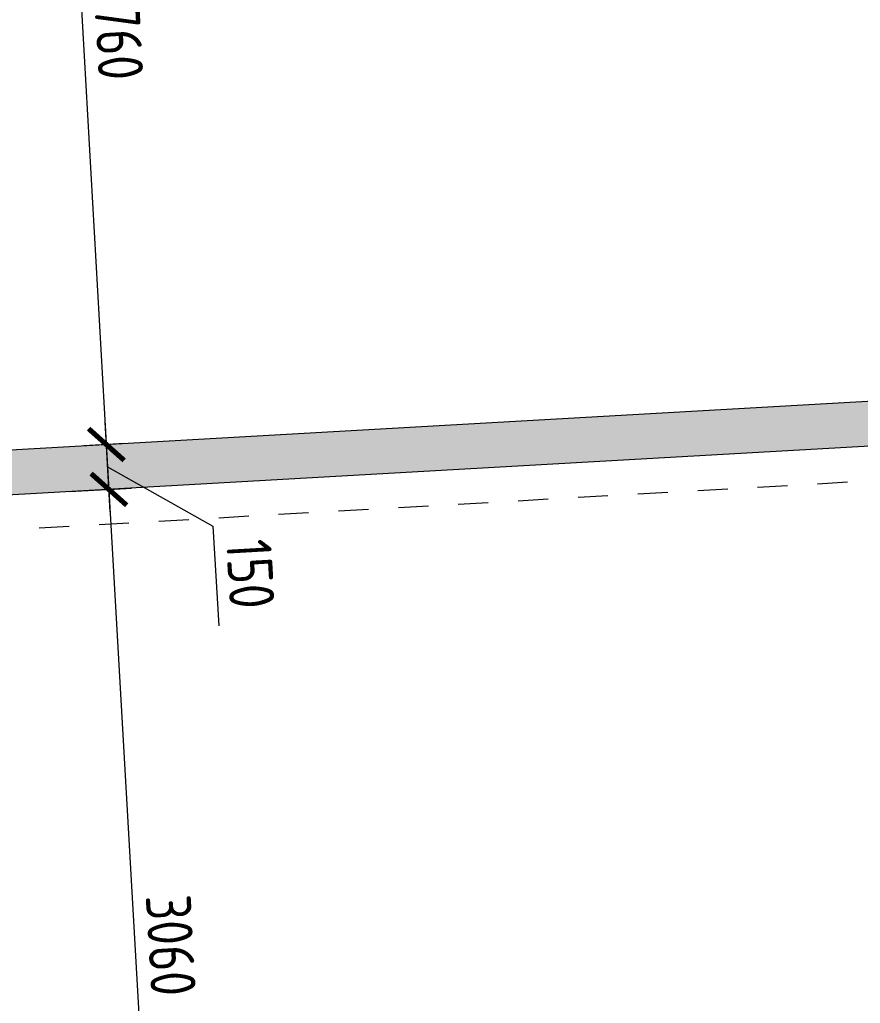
# Model space of a CAD drawing. Header units: metres. Extents: x 93803 to 107732, y 94484 to 125083.
# Drawn here: x 107719.753 to 107722.557, y 110809.029 to 110812.31 of the extents above; entities that cross this region are included whole.
import ezdxf

# ---------------------------------------------------------------- set-up
doc = ezdxf.new("R2010")
doc.units = ezdxf.units.M
doc.header["$PDMODE"] = 35
doc.header["$PDSIZE"] = 1
doc.linetypes.add('_ШПТ__20_т__2_5__Линия сетки', pattern=[25, 20, -2.5, 0, -2.5])
doc.layers.get('Defpoints').update_dxf_attribs({"color": 253})
for name, color, linetype, lineweight in [('Оси', 250, 'Continuous', 9), ('Размеры', 250, 'Continuous', 9), ('Стены', 7, 'Continuous', 18), ('Стены штриховка', 7, 'Continuous', 30)]:
    doc.layers.add(name, color=color, linetype=linetype, lineweight=lineweight)
doc.styles.add('ГОСТ 2.304', font='CS_Gost2304.shx')
doc.dimstyles.new('СПДС', dxfattribs={"dimscale": 100, "dimtxt": 2, "dimasz": 1.5, "dimexe": 1, "dimexo": 0, "dimgap": 0.5, "dimtad": 1, "dimdec": 0, "dimtxsty": 'ГОСТ 2.304', "dimblk": 'ARCHTICK', "dimcen": 2.5, "dimdle": 1, "dimadec": 0, "dimazin": 2, "dimtfac": 0.75, "dimtdec": 0, "dimtmove": 1, "dimatfit": 3, "dimfxl": 1, "dimtfill": 1, "dimtolj": 1, "dimlwd": 9, "dimlwe": 9, "dimarcsym": 1})

# ---------------------------------------------------------------- blocks, each defined once
blk = doc.blocks.new('_ArchTick')
at = {"color": 0, "linetype": 'ByBlock', "const_width": 0.15}
blk.add_lwpolyline([(-0.5, -0.5), (0.5, 0.5)], dxfattribs=at)
blk = doc.blocks.new('*D4907')
at = {"layer": 'Defpoints', "color": 0, "ltscale": 75, "transparency": 16777216}
for p in [(32866.5, 1486.1), (30106.5, 1462.6), (32866.5, 1424.3)]:
    blk.add_point(p, dxfattribs=at)
at = {"layer": 'Размеры', "color": 0, "lineweight": 9, "ltscale": 75, "transparency": 16777216}
for p, q in [((32866.5, 1486.1), (32866.5, 1349.3)), ((30106.5, 1462.6), (30106.5, 1349.3)), ((30031.5, 1424.3), (32941.5, 1424.3))]:
    blk.add_line(p, q, dxfattribs=at)
at = {"layer": 'Размеры', "color": 0, "lineweight": 9, "ltscale": 75, "transparency": 16777216, "xscale": 112.5, "yscale": 112.5, "zscale": 112.5, "rotation": 180}
blk.add_blockref('_ArchTick', (30106.5, 1424.3), dxfattribs=at)
at = {"layer": 'Размеры', "color": 0, "lineweight": 9, "ltscale": 75, "transparency": 16777216, "xscale": 112.5, "yscale": 112.5, "zscale": 112.5}
blk.add_blockref('_ArchTick', (32866.5, 1424.3), dxfattribs=at)
at = {"layer": 'Размеры', "color": 0, "lineweight": 25, "ltscale": 75, "transparency": 16777216, "insert": (31486.5, 1542.6), "char_height": 150, "attachment_point": 5, "style": 'ГОСТ 2.304'}
blk.add_mtext('\\A1;2760', dxfattribs=at)
blk = doc.blocks.new('*D4908')
at = {"layer": 'Defpoints', "color": 0, "ltscale": 75, "transparency": 16777216}
for p in [(32866.5, 1426.4), (32866.5, 1424.3), (33016.5, 1424.3)]:
    blk.add_point(p, dxfattribs=at)
at = {"layer": 'Размеры', "color": 0, "lineweight": 9, "ltscale": 75, "transparency": 16777216}
for p, q in [((32941.5, 1424.3), (33158.2, 1764)), ((33158.2, 1764), (33491.9, 1764)), ((33016.5, 1424.3), (33016.5, 1499.3)), ((33091.5, 1424.3), (32791.5, 1424.3)), ((32866.5, 1426.4), (32866.5, 1349.3))]:
    blk.add_line(p, q, dxfattribs=at)
at = {"layer": 'Размеры', "color": 0, "lineweight": 9, "ltscale": 75, "transparency": 16777216, "xscale": 112.5, "yscale": 112.5, "zscale": 112.5, "rotation": 180}
blk.add_blockref('_ArchTick', (32866.5, 1424.3), dxfattribs=at)
at = {"layer": 'Размеры', "color": 0, "lineweight": 9, "ltscale": 75, "transparency": 16777216, "xscale": 112.5, "yscale": 112.5, "zscale": 112.5}
blk.add_blockref('_ArchTick', (33016.5, 1424.3), dxfattribs=at)
at = {"layer": 'Размеры', "color": 0, "lineweight": 25, "ltscale": 75, "transparency": 16777216, "insert": (33325, 1879.6), "char_height": 150, "attachment_point": 5, "style": 'ГОСТ 2.304'}
blk.add_mtext('\\A1;150', dxfattribs=at)
blk = doc.blocks.new('*D4909')
at = {"layer": 'Defpoints', "color": 0, "ltscale": 75, "transparency": 16777216}
for p in [(36076.5, 1424.3), (33016.5, 1292.5), (36076.5, 1292.6)]:
    blk.add_point(p, dxfattribs=at)
at = {"layer": 'Размеры', "color": 0, "lineweight": 9, "ltscale": 75, "transparency": 16777216}
for p, q in [((33016.5, 1292.5), (33016.5, 1499.3)), ((36076.5, 1292.6), (36076.5, 1499.3)), ((32941.5, 1424.3), (36151.5, 1424.3))]:
    blk.add_line(p, q, dxfattribs=at)
at = {"layer": 'Размеры', "color": 0, "lineweight": 9, "ltscale": 75, "transparency": 16777216, "xscale": 112.5, "yscale": 112.5, "zscale": 112.5, "rotation": 180}
blk.add_blockref('_ArchTick', (33016.5, 1424.3), dxfattribs=at)
at = {"layer": 'Размеры', "color": 0, "lineweight": 9, "ltscale": 75, "transparency": 16777216, "xscale": 112.5, "yscale": 112.5, "zscale": 112.5}
blk.add_blockref('_ArchTick', (36076.5, 1424.3), dxfattribs=at)
at = {"layer": 'Размеры', "color": 0, "lineweight": 25, "ltscale": 75, "transparency": 16777216, "insert": (34546.5, 1544.2), "char_height": 150, "attachment_point": 5, "style": 'ГОСТ 2.304'}
blk.add_mtext('\\A1;3060', dxfattribs=at)
blk = doc.blocks.new('34433')
at = {"layer": 'Стены штриховка', "lineweight": 30}
h = blk.add_hatch(dxfattribs=at)
h.set_pattern_fill('ASHLER', color=256, scale=200, angle=270, pattern_type=2)
h.set_pattern_definition([(315, (-90143.53, 379.79), (70.71068, 70.71068), []), (315, (-90072.83, 379.79), (70.71068, 70.71068), [50, -50])])
h.paths.add_polyline_path([(42246.5, 3052), (39546.5, 3052), (39546.5, 2752), (42246.5, 2752)])
h.paths.add_polyline_path([(36226.5, 6182), (36076.5, 6182), (36076.5, -73), (36226.5, -73)])
h.paths.add_polyline_path([(33016.5, 6182), (32866.5, 6182), (32866.5, -60.5), (33016.5, -60.5)])
h.paths.add_polyline_path([(30106.5, 6182), (29956.5, 6182), (29956.5, -73), (30106.5, -73)])
h.paths.add_polyline_path([(27426.5, 6176), (27276.5, 6176), (27276.5, -73), (27426.5, -73)])
h.paths.add_polyline_path([(24246.5, 6176), (24096.5, 6176), (24096.5, -73), (24246.5, -73)])
h.paths.add_polyline_path([(21016.5, 6182), (20866.5, 6182), (20866.5, -60.5), (21016.5, -60.5)])
h.paths.add_polyline_path([(32928.9, 5315.6), (32915.1, 5424.7), (32915.1, 5719.1), (32928.9, 5610)], flags=16)
at = {"layer": 'Оси', "linetype": '_ШПТ__20_т__2_5__Линия сетки'}
blk.add_line((33131.5, -815.2), (33131.5, 12717.6), dxfattribs=at)
at = {"layer": 'Стены'}
blk.add_lwpolyline([(32866.5, 6182), (33016.5, 6182), (33016.5, -73), (32866.5, -73)], close=True, dxfattribs=at)
at = {"layer": 'Размеры', "color": 0, "lineweight": 25, "ltscale": 75}
dim = blk.add_linear_dim(base=(32866.5, 1424.3), p1=(33016.5, 1424.3), p2=(32866.5, 1426.4), dimstyle='СПДС', override={"dimscale": 75, "dimtfill": 0}, dxfattribs=at)
dim.commit()
dim.dimension.update_dxf_attribs({"geometry": '*D4908', "text_midpoint": (33195.7, 1764), "dimtype": 160})
for base, p1, p2, picture, middle in [((32866.5, 1424.3), (30106.5, 1462.6), (32866.5, 1486.1), '*D4907', (31486.5, 1542.6)), ((36076.5, 1424.3), (33016.5, 1292.5), (36076.5, 1292.6), '*D4909', (34546.5, 1544.2))]:
    dim = blk.add_linear_dim(base=base, p1=p1, p2=p2, dimstyle='СПДС', override={"dimscale": 75, "dimtfill": 0}, dxfattribs=at)
    dim.commit()
    dim.dimension.update_dxf_attribs({"geometry": picture, "text_midpoint": middle})

msp = doc.modelspace()

# ---------------------------------------------------------------- block references
at = {"xscale": 0.001, "yscale": 0.001, "zscale": 0.001, "rotation": 273.2530497410625}
msp.add_blockref('34433', (107716.7554, 110843.6261), dxfattribs=at)

doc.saveas('drawing.dxf')
